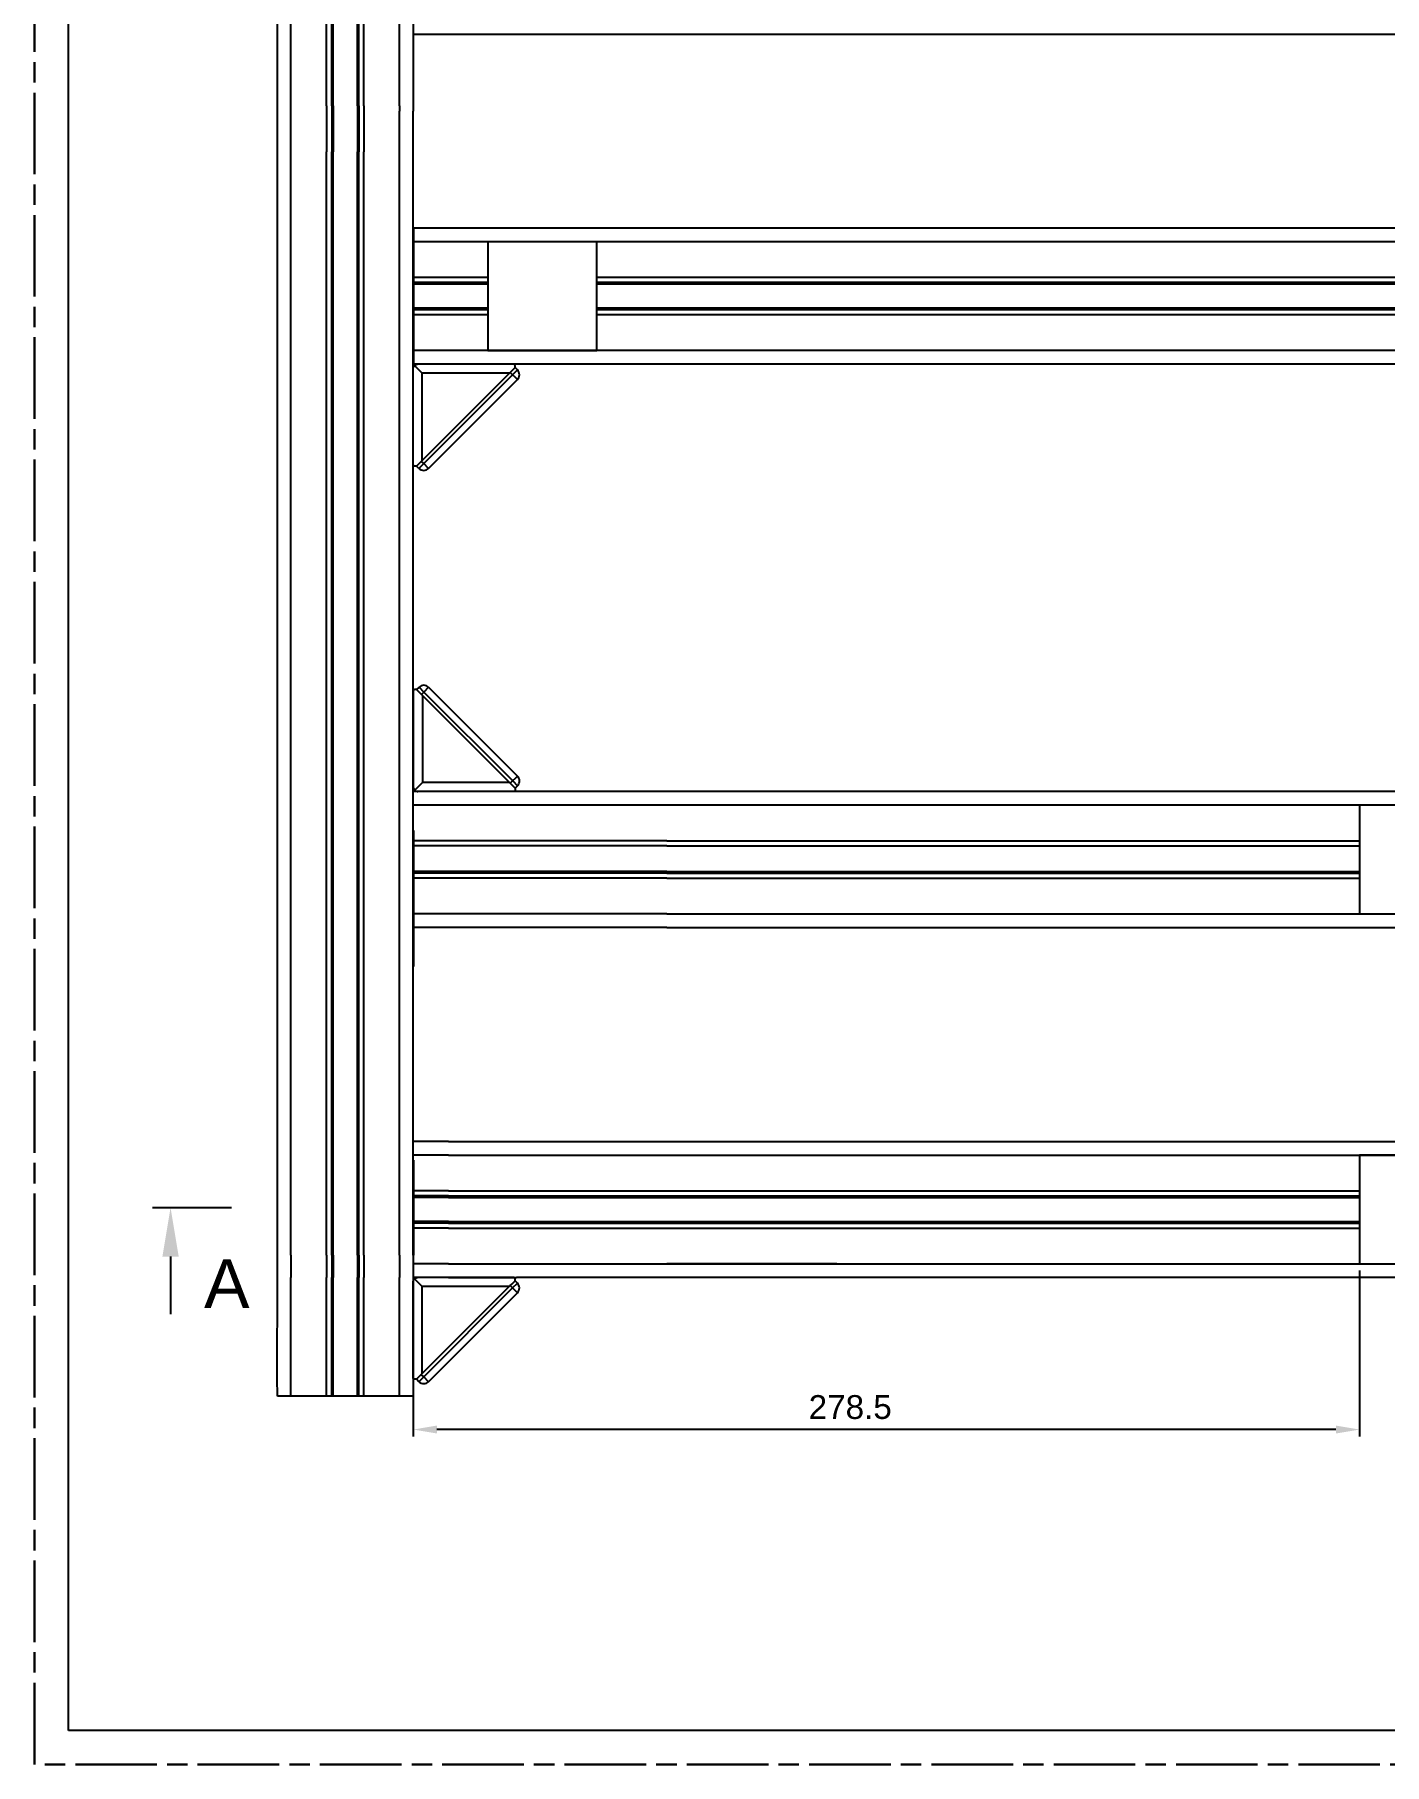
# Model space of a CAD drawing. Header units: millimetres. Extents: x -3183 to 3067, y 1033 to 2218.
# Drawn here: x -2237.6 to -2039, y 1033.1 to 1287.6 of the extents above; entities that cross this region are included whole.
import ezdxf

# ---------------------------------------------------------------- set-up
doc = ezdxf.new("R2010")
doc.units = ezdxf.units.MM
doc.linetypes.add('AM_ISO08W050', pattern=[18, 12, -1.5, 3, -1.5])
doc.linetypes.add('phl_thick', pattern=[0])
for name, color, linetype, lineweight in [('AM_10', 7, 'AM_ISO08W050', 50), ('AM_5', 3, 'Continuous', 25), ('Kontury', 7, 'Continuous', 35)]:
    doc.layers.add(name, color=color, linetype=linetype, lineweight=lineweight)
doc.layers.add('niewidoczna', color=7, linetype='AM_ISO08W050', lineweight=30, plot=False)
doc.layers.add('projection', color=7, linetype='Continuous')
doc.styles.get("Standard").update_dxf_attribs({"font": 'arial.ttf'})
doc.dimstyles.new('AM_ISO$0', dxfattribs={"dimtxt": 3.5, "dimasz": 3.5, "dimexe": 1, "dimexo": 1, "dimgap": 1.5, "dimtad": 1, "dimdsep": 46, "dimtxsty": 'Standard', "dimcen": 0, "dimclrd": 256, "dimclre": 256, "dimclrt": 2, "dimadec": 0, "dimazin": 2, "dimtp": 0.1, "dimtm": 0.1, "dimtfac": 0.71, "dimtdec": 3, "dimtmove": 0, "dimatfit": 3, "dimfxl": 1, "dimlwd": -1, "dimlwe": -1, "dimarcsym": 1})

# ---------------------------------------------------------------- blocks, each defined once
blk = doc.blocks.new('*D288')
at = {"layer": 'AM_5', "linetype": 'ByBlock', "transparency": 16777216}
for p, q in [((-2181.9, 1105.74), (-2181.9, 1081.35)), ((-2042.61, 1105.74), (-2042.61, 1081.35)), ((-2046.11, 1082.35), (-2178.4, 1082.35))]:
    blk.add_line(p, q, dxfattribs=at)
at = {"layer": 'AM_5', "transparency": 16777216}
for points in [[(-2178.4, 1082.94), (-2178.4, 1081.77), (-2181.9, 1082.35)], [(-2046.11, 1082.94), (-2046.11, 1081.77), (-2042.61, 1082.35)]]:
    blk.add_solid(points, dxfattribs=at)
at = {"layer": 'Defpoints', "color": 0, "transparency": 16777216}
for p in [(-2181.9, 1106.74), (-2042.61, 1106.74), (-2181.9, 1082.35)]:
    blk.add_point(p, dxfattribs=at)
at = {"layer": 'AM_5', "color": 2, "transparency": 16777216, "insert": (-2117.58, 1085.64), "char_height": 3.5, "attachment_point": 5}
blk.add_mtext('278.5', dxfattribs=at)

msp = doc.modelspace()

# ---------------------------------------------------------------- linework, layer by layer
for p, q in [((-2232.62332, 1038.07692), (-2232.62332, 1448.07692)), ((-2181.89595, 1307.62586), (-2181.89595, 1276.38206)), ((-1960.9773, 1287.62586), (-2181.89595, 1287.62586)), ((-2194.64595, 1277.13206), (-2194.64595, 1276.38206)), ((-2194.64595, 1276.38206), (-2194.64595, 1270.38206)), ((-2193.89595, 1277.13206), (-2193.89595, 1276.38206)), ((-2193.89595, 1276.38206), (-2193.89595, 1270.38206)), ((-2193.67476, 1277.13206), (-2193.67476, 1276.38206)), ((-2193.67476, 1276.38206), (-2193.67476, 1270.38206)), ((-2190.11714, 1277.13206), (-2190.11714, 1276.38206)), ((-2190.11714, 1276.38206), (-2190.11714, 1270.38206)), ((-2189.89595, 1277.13206), (-2189.89595, 1276.38206)), ((-2189.89595, 1276.38206), (-2189.89595, 1270.38206)), ((-2189.14595, 1277.13206), (-2189.14595, 1276.38206)), ((-2189.14595, 1276.38206), (-2189.14595, 1270.38206)), ((-2183.89595, 1277.13206), (-2183.89595, 1276.38206)), ((-2183.89595, 1270.38206), (-2183.89595, 1276.38206)), ((-2181.89595, 1270.38206), (-2181.89595, 1276.38206)), ((-2194.64595, 1269.63206), (-2194.64595, 1270.38206)), ((-2193.89595, 1269.63206), (-2193.89595, 1270.38206)), ((-2193.67476, 1269.63206), (-2193.67476, 1270.38206)), ((-2190.11714, 1269.63206), (-2190.11714, 1270.38206)), ((-2189.89595, 1269.63206), (-2189.89595, 1270.38206)), ((-2189.14595, 1269.63206), (-2189.14595, 1270.38206)), ((-2183.89595, 1269.63206), (-2183.89595, 1270.38206)), ((-2181.89595, 1269.63206), (-2181.89595, 1270.38206)), ((-1960.9773, 1259.12586), (-2181.89595, 1259.12586)), ((-1960.9773, 1257.12586), (-2181.89595, 1257.12586)), ((-2170.89595, 1257.12586), (-2170.89595, 1241.12586)), ((-2154.89595, 1257.12586), (-2170.89595, 1257.12586)), ((-2154.89595, 1241.12586), (-2154.89595, 1257.12586)), ((-2170.89595, 1251.87586), (-2181.89595, 1251.87586)), ((-2170.89595, 1251.12586), (-2181.89595, 1251.12586)), ((-2170.89595, 1250.90467), (-2181.89595, 1250.90467)), ((-1960.9773, 1251.87586), (-2154.89595, 1251.87586)), ((-1960.9773, 1251.12586), (-2154.89595, 1251.12586)), ((-1960.9773, 1250.90467), (-2154.89595, 1250.90467)), ((-2170.89595, 1247.34706), (-2181.89595, 1247.34706)), ((-1960.9773, 1247.34706), (-2154.89595, 1247.34706)), ((-2170.89595, 1247.12586), (-2181.89595, 1247.12586)), ((-2170.89595, 1246.37586), (-2181.89595, 1246.37586)), ((-1960.9773, 1247.12586), (-2154.89595, 1247.12586)), ((-1960.9773, 1246.37586), (-2154.89595, 1246.37586)), ((-1941.89595, 1241.12586), (-2181.89595, 1241.12586)), ((-2170.89595, 1241.12586), (-2154.89595, 1241.12586)), ((-2007.14595, 1239.12586), (-2181.89595, 1239.12586)), ((-2004.14595, 1176.2437), (-2181.89595, 1176.2437)), ((-2004.14595, 1174.2437), (-2181.89595, 1174.2437)), ((-2119.56356, 1174.2437), (-2144.56356, 1174.2437)), ((-2042.61095, 1174.2437), (-2042.61095, 1158.2437)), ((-2026.61095, 1174.2437), (-2042.61095, 1174.2437)), ((-2144.56356, 1168.9937), (-2181.89595, 1168.9937)), ((-2144.56356, 1168.9937), (-2042.61095, 1168.9937)), ((-2144.56356, 1168.2437), (-2181.89595, 1168.2437)), ((-2144.56356, 1168.2437), (-2042.61095, 1168.2437)), ((-2144.56356, 1164.46489), (-2181.89595, 1164.46489)), ((-2144.56356, 1164.2437), (-2181.89595, 1164.2437)), ((-2144.56356, 1163.4937), (-2181.89595, 1163.4937)), ((-2144.56356, 1164.46489), (-2042.61095, 1164.46489)), ((-2144.56356, 1164.2437), (-2042.61095, 1164.2437)), ((-2144.56356, 1163.4937), (-2042.61095, 1163.4937)), ((-2144.56356, 1158.2437), (-2181.89595, 1158.2437)), ((-2144.56356, 1158.2437), (-1931.89595, 1158.2437)), ((-2042.61095, 1158.2437), (-2026.61095, 1158.2437)), ((-2144.56356, 1156.2437), (-2181.89595, 1156.2437)), ((-2144.56356, 1156.2437), (-1931.89595, 1156.2437)), ((-2176.69203, 1124.7437), (-2181.89595, 1124.7437)), ((-2176.69203, 1122.7437), (-2181.89595, 1122.7437)), ((-2166.69203, 1124.7437), (-2144.56356, 1124.7437)), ((-2166.69203, 1122.7437), (-2144.56356, 1122.7437)), ((-2144.56356, 1124.7437), (-1935.02047, 1124.7437)), ((-2144.56356, 1122.7437), (-1931.89595, 1122.7437)), ((-2042.61095, 1122.7437), (-2042.61095, 1106.7437)), ((-2026.61095, 1122.7437), (-2042.61095, 1122.7437)), ((-2176.69203, 1117.4937), (-2181.89595, 1117.4937)), ((-2166.69203, 1117.4937), (-2144.56356, 1117.4937)), ((-2144.56356, 1117.4937), (-2042.61095, 1117.4937)), ((-2208.64148, 1114.9937), (-2220.2905, 1114.9937)), ((-2176.69203, 1116.7437), (-2181.89595, 1116.7437)), ((-2176.69203, 1116.5225), (-2181.89595, 1116.5225)), ((-2166.69203, 1116.7437), (-2144.56356, 1116.7437)), ((-2166.69203, 1116.5225), (-2144.56356, 1116.5225)), ((-2144.56356, 1116.7437), (-2042.61095, 1116.7437)), ((-2144.56356, 1116.5225), (-2042.61095, 1116.5225)), ((-2176.69203, 1112.96489), (-2181.89595, 1112.96489)), ((-2176.69203, 1112.7437), (-2181.89595, 1112.7437)), ((-2166.69203, 1112.96489), (-2144.56356, 1112.96489)), ((-2166.69203, 1112.7437), (-2144.56356, 1112.7437)), ((-2144.56356, 1112.96489), (-2042.61095, 1112.96489)), ((-2144.56356, 1112.7437), (-2042.61095, 1112.7437)), ((-2176.69203, 1111.9937), (-2181.89595, 1111.9937)), ((-2166.69203, 1111.9937), (-2144.56356, 1111.9937)), ((-2144.56356, 1111.9937), (-2042.61095, 1111.9937)), ((-2217.61316, 1107.7937), (-2217.61316, 1099.31434)), ((-2201.89595, 1104.7437), (-2201.89595, 1107.9937)), ((-2199.89595, 1107.9937), (-2199.89595, 1104.7437)), ((-2194.64595, 1107.9937), (-2194.64595, 1104.7437)), ((-2193.89595, 1107.9937), (-2193.89595, 1104.7437)), ((-2193.67476, 1107.9937), (-2193.67476, 1104.7437)), ((-2190.11714, 1107.9937), (-2190.11714, 1104.7437)), ((-2189.89595, 1107.9937), (-2189.89595, 1104.7437)), ((-2189.14595, 1107.9937), (-2189.14595, 1104.7437)), ((-2183.89595, 1107.9937), (-2183.89595, 1104.7437)), ((-2181.89595, 1107.9937), (-2181.89595, 1104.7437)), ((-2201.90587, 1089.91372), (-2201.89595, 1104.7437)), ((-2199.89595, 1087.2437), (-2199.89595, 1104.7437)), ((-2194.64595, 1087.2437), (-2194.64595, 1104.7437)), ((-2193.89595, 1087.2437), (-2193.89595, 1104.7437)), ((-2193.67476, 1087.2437), (-2193.67476, 1104.7437)), ((-2190.11714, 1087.2437), (-2190.11714, 1104.7437)), ((-2189.89595, 1087.2437), (-2189.89595, 1104.7437)), ((-2189.14595, 1087.2437), (-2189.14595, 1104.7437)), ((-2183.89595, 1087.2437), (-2183.89595, 1104.7437)), ((-2176.69203, 1106.7437), (-2181.92024, 1106.7437)), ((-2176.69203, 1104.7437), (-2181.89595, 1104.7437)), ((-2181.89595, 1104.7437), (-2181.89595, 1087.2437)), ((-2166.69203, 1106.7437), (-2066.73119, 1106.7437)), ((-2135.25878, 1104.7437), (-2166.69203, 1104.7437)), ((-2119.56356, 1106.7437), (-2144.56356, 1106.7437)), ((-2066.73119, 1104.7437), (-2135.25878, 1104.7437)), ((-2066.73119, 1106.7437), (-2011.33996, 1106.7437)), ((-2011.33996, 1104.7437), (-2066.73119, 1104.7437)), ((-2042.61095, 1106.7437), (-2026.61095, 1106.7437)), ((-2201.89595, 1087.2437), (-2201.90587, 1089.91372)), ((-2181.89595, 1087.2437), (-2201.89595, 1087.2437)), ((-1648.62332, 1038.07692), (-2232.62332, 1038.07692))]:
    msp.add_line(p, q)
at = {"layer": 'AM_10', "color": 7, "linetype": 'Continuous', "lineweight": 50, "extrusion": (2.44929e-17, -5.99904e-33, -1)}
msp.add_trace([(2218.81316, 1107.7937), (2216.41316, 1107.7937), (2217.61316, 1114.9937)], dxfattribs=at)
at = {"layer": 'Kontury'}
for p, q in [((-2181.89595, 1259.12586), (-2181.89595, 1239.12586)), ((-2181.89595, 1170.48575), (-2181.89595, 1150.48575)), ((-2181.89595, 1121.98575), (-2181.89595, 1107.9937))]:
    msp.add_line(p, q, dxfattribs=at)
at = {"layer": 'niewidoczna'}
for p, q in [((-2237.62332, 1033.07692), (-2237.62332, 1453.07692)), ((-1643.62332, 1033.07692), (-2237.62332, 1033.07692))]:
    msp.add_line(p, q, dxfattribs=at)
at = {"layer": 'projection', "color": 7, "linetype": 'phl_thick'}
for p, q in [((-2201.89595, 1107.9937), (-2201.89595, 1307.62586)), ((-2199.89595, 1107.9937), (-2199.89595, 1307.62586)), ((-2194.64595, 1277.13206), (-2194.64595, 1307.62586)), ((-2193.89595, 1277.13206), (-2193.89595, 1307.62586)), ((-2193.67476, 1277.13206), (-2193.67476, 1307.62586)), ((-2190.11714, 1277.13206), (-2190.11714, 1307.62586)), ((-2189.89595, 1277.13206), (-2189.89595, 1307.62586)), ((-2189.14595, 1277.13206), (-2189.14595, 1307.62586)), ((-2183.89595, 1277.13206), (-2183.89595, 1307.62586)), ((-2194.64595, 1107.9937), (-2194.64595, 1269.63206)), ((-2193.89595, 1107.9937), (-2193.89595, 1269.63206)), ((-2193.67476, 1107.9937), (-2193.67476, 1269.63206)), ((-2190.11714, 1107.9937), (-2190.11714, 1269.63206)), ((-2189.89595, 1107.9937), (-2189.89595, 1269.63206)), ((-2189.14595, 1107.9937), (-2189.14595, 1269.63206)), ((-2183.89595, 1107.9937), (-2183.89595, 1269.63206)), ((-2181.89595, 1107.9937), (-2181.89595, 1269.63206)), ((-2181.90818, 1238.46684), (-2181.90104, 1238.51409)), ((-2181.90818, 1236.38576), (-2181.90818, 1238.46684)), ((-2181.90104, 1238.51409), (-2181.89086, 1238.56167)), ((-2181.89086, 1238.56167), (-2181.87745, 1238.60922)), ((-2181.87745, 1238.60922), (-2181.86068, 1238.65636)), ((-2181.86068, 1238.65636), (-2181.84053, 1238.70273)), ((-2181.84053, 1238.70273), (-2181.81697, 1238.74795)), ((-2181.81697, 1238.74795), (-2181.79033, 1238.79174)), ((-2181.79033, 1238.79174), (-2181.76074, 1238.83375)), ((-2181.76074, 1238.83375), (-2181.72839, 1238.87366)), ((-2181.72839, 1238.87366), (-2181.69346, 1238.91114)), ((-2181.69346, 1238.91114), (-2181.65597, 1238.94608)), ((-2180.56313, 1237.78081), (-2181.69346, 1238.91114)), ((-2181.65597, 1238.94608), (-2181.61606, 1238.97843)), ((-2181.61606, 1238.97843), (-2181.57405, 1239.00802)), ((-2181.57405, 1239.00802), (-2181.53027, 1239.03466)), ((-2181.53027, 1239.03466), (-2181.48504, 1239.05821)), ((-2181.48504, 1239.05821), (-2181.43867, 1239.07836)), ((-2181.43867, 1239.07836), (-2181.39153, 1239.09513)), ((-2181.39153, 1239.09513), (-2181.34399, 1239.10855)), ((-2181.34399, 1239.10855), (-2181.29641, 1239.11872)), ((-2181.29641, 1239.11872), (-2181.24915, 1239.12586)), ((-2179.16808, 1239.12586), (-2181.24915, 1239.12586)), ((-2180.92364, 1224.6203), (-2167.62239, 1237.92155)), ((-2167.76313, 1237.78081), (-2180.56313, 1237.78081)), ((-2180.56313, 1224.98081), (-2180.56313, 1237.78081)), ((-2180.35031, 1224.48652), (-2167.26884, 1237.568)), ((-2179.16808, 1239.12586), (-2179.16313, 1239.13081)), ((-2167.16313, 1239.13081), (-2179.16313, 1239.13081)), ((-2167.62239, 1237.92155), (-2167.40262, 1238.14132)), ((-2166.56173, 1236.86089), (-2167.62239, 1237.92155)), ((-2167.40262, 1238.14132), (-2166.91313, 1238.63081)), ((-2167.26884, 1237.568), (-2166.56173, 1238.2751)), ((-2167.135, 1239.12923), (-2167.16313, 1239.13081)), ((-2167.10655, 1239.12433), (-2167.135, 1239.12923)), ((-2167.0782, 1239.11595), (-2167.10655, 1239.12433)), ((-2167.05043, 1239.10397), (-2167.0782, 1239.11595)), ((-2167.02373, 1239.08834), (-2167.05043, 1239.10397)), ((-2166.99861, 1239.06905), (-2167.02373, 1239.08834)), ((-2166.97559, 1239.04613), (-2166.99861, 1239.06905)), ((-2166.95523, 1239.01966), (-2166.97559, 1239.04613)), ((-2166.9381, 1238.98973), (-2166.95523, 1239.01966)), ((-2166.92486, 1238.95651), (-2166.9381, 1238.98973)), ((-2166.9162, 1238.92015), (-2166.92486, 1238.95651)), ((-2166.91313, 1238.88081), (-2166.9162, 1238.92015)), ((-2166.56173, 1238.2751), (-2166.91528, 1238.62866)), ((-2166.91313, 1238.63081), (-2166.91313, 1238.88081)), ((-2181.91306, 1236.38088), (-2181.91313, 1236.38094)), ((-2181.91313, 1224.38081), (-2181.91313, 1236.38094)), ((-2181.91306, 1236.38088), (-2181.90818, 1236.38576)), ((-2179.6432, 1223.77942), (-2166.56173, 1236.86089)), ((-2181.91154, 1224.35268), (-2181.91313, 1224.38081)), ((-2181.41313, 1224.13081), (-2180.92364, 1224.6203)), ((-2181.05742, 1223.77942), (-2180.35031, 1224.48652)), ((-2180.35031, 1224.48652), (-2180.70386, 1224.84008)), ((-2179.6432, 1223.77942), (-2180.35031, 1224.48652)), ((-2181.90664, 1224.32424), (-2181.91154, 1224.35268)), ((-2181.89826, 1224.29589), (-2181.90664, 1224.32424)), ((-2181.88629, 1224.26812), (-2181.89826, 1224.29589)), ((-2181.87066, 1224.24142), (-2181.88629, 1224.26812)), ((-2181.85137, 1224.2163), (-2181.87066, 1224.24142)), ((-2181.82844, 1224.19328), (-2181.85137, 1224.2163)), ((-2181.80197, 1224.17291), (-2181.82844, 1224.19328)), ((-2181.77205, 1224.15579), (-2181.80197, 1224.17291)), ((-2181.73882, 1224.14252), (-2181.77205, 1224.15579)), ((-2181.70246, 1224.13393), (-2181.73882, 1224.14252)), ((-2181.66313, 1224.13081), (-2181.70246, 1224.13393)), ((-2181.41313, 1224.13081), (-2181.66313, 1224.13081)), ((-2181.05742, 1223.77942), (-2181.41097, 1224.13297)), ((-2181.04519, 1191.59014), (-2181.39874, 1191.23659)), ((-2181.04519, 1191.59014), (-2180.33808, 1190.88304)), ((-2179.63098, 1191.59014), (-2180.33808, 1190.88304)), ((-2179.63098, 1191.59014), (-2166.5495, 1178.50867)), ((-2181.89931, 1191.01688), (-2181.9009, 1190.98875)), ((-2181.9009, 1190.98875), (-2181.9009, 1178.98862)), ((-2181.89441, 1191.04532), (-2181.89931, 1191.01688)), ((-2181.88603, 1191.07367), (-2181.89441, 1191.04532)), ((-2181.87406, 1191.10144), (-2181.88603, 1191.07367)), ((-2181.85843, 1191.12814), (-2181.87406, 1191.10144)), ((-2181.83914, 1191.15326), (-2181.85843, 1191.12814)), ((-2181.81622, 1191.17628), (-2181.83914, 1191.15326)), ((-2181.78974, 1191.19665), (-2181.81622, 1191.17628)), ((-2181.75982, 1191.21377), (-2181.78974, 1191.19665)), ((-2181.7266, 1191.22704), (-2181.75982, 1191.21377)), ((-2181.69023, 1191.23563), (-2181.7266, 1191.22704)), ((-2181.6509, 1191.23875), (-2181.69023, 1191.23563)), ((-2181.4009, 1191.23875), (-2181.6509, 1191.23875)), ((-2181.4009, 1191.23875), (-2180.91141, 1190.74926)), ((-2180.91141, 1190.74926), (-2167.61016, 1177.44801)), ((-2180.33808, 1190.88304), (-2180.69164, 1190.52948)), ((-2180.5509, 1190.38875), (-2180.5509, 1177.58875)), ((-2180.33808, 1190.88304), (-2167.25661, 1177.80156)), ((-2181.90084, 1178.98868), (-2181.9009, 1178.98862)), ((-2181.90084, 1178.98868), (-2181.89595, 1178.9838)), ((-2181.89595, 1178.9838), (-2181.89595, 1176.90272)), ((-2181.89595, 1176.90272), (-2181.88881, 1176.85547)), ((-2181.88881, 1176.85547), (-2181.87864, 1176.80788)), ((-2181.87864, 1176.80788), (-2181.86522, 1176.76034)), ((-2181.86522, 1176.76034), (-2181.84845, 1176.7132)), ((-2181.84845, 1176.7132), (-2181.8283, 1176.66683)), ((-2181.8283, 1176.66683), (-2181.80474, 1176.62161)), ((-2181.80474, 1176.62161), (-2181.77811, 1176.57782)), ((-2181.77811, 1176.57782), (-2181.74852, 1176.53581)), ((-2181.74852, 1176.53581), (-2181.71617, 1176.4959)), ((-2181.71617, 1176.4959), (-2181.68123, 1176.45842)), ((-2180.5509, 1177.58875), (-2181.68123, 1176.45842)), ((-2181.68123, 1176.45842), (-2181.64374, 1176.42348)), ((-2181.64374, 1176.42348), (-2181.60383, 1176.39113)), ((-2181.60383, 1176.39113), (-2181.56182, 1176.36154)), ((-2181.56182, 1176.36154), (-2181.51804, 1176.3349)), ((-2181.51804, 1176.3349), (-2181.47282, 1176.31135)), ((-2181.47282, 1176.31135), (-2181.42644, 1176.2912)), ((-2181.42644, 1176.2912), (-2181.37931, 1176.27443)), ((-2181.37931, 1176.27443), (-2181.33176, 1176.26101)), ((-2181.33176, 1176.26101), (-2181.28418, 1176.25084)), ((-2181.28418, 1176.25084), (-2181.23693, 1176.2437)), ((-2179.15585, 1176.2437), (-2181.23693, 1176.2437)), ((-2167.7509, 1177.58875), (-2180.5509, 1177.58875)), ((-2179.15585, 1176.2437), (-2179.1509, 1176.23875)), ((-2167.1509, 1176.23875), (-2179.1509, 1176.23875)), ((-2166.5495, 1178.50867), (-2167.61016, 1177.44801)), ((-2167.61016, 1177.44801), (-2167.39039, 1177.22824)), ((-2167.39039, 1177.22824), (-2166.9009, 1176.73875)), ((-2167.25661, 1177.80156), (-2166.5495, 1177.09446)), ((-2167.12277, 1176.24033), (-2167.1509, 1176.23875)), ((-2167.09432, 1176.24523), (-2167.12277, 1176.24033)), ((-2167.06598, 1176.25361), (-2167.09432, 1176.24523)), ((-2167.03821, 1176.26559), (-2167.06598, 1176.25361)), ((-2167.01151, 1176.28121), (-2167.03821, 1176.26559)), ((-2166.98638, 1176.30051), (-2167.01151, 1176.28121)), ((-2166.96336, 1176.32343), (-2166.98638, 1176.30051)), ((-2166.943, 1176.3499), (-2166.96336, 1176.32343)), ((-2166.92588, 1176.37982), (-2166.943, 1176.3499)), ((-2166.91264, 1176.41305), (-2166.92588, 1176.37982)), ((-2166.90398, 1176.44941), (-2166.91264, 1176.41305)), ((-2166.9009, 1176.48875), (-2166.90398, 1176.44941)), ((-2166.5495, 1177.09446), (-2166.90306, 1176.7409)), ((-2166.9009, 1176.73875), (-2166.9009, 1176.48875)), ((-2176.69203, 1124.7437), (-2166.69203, 1124.7437)), ((-2176.69203, 1122.7437), (-2166.69203, 1122.7437)), ((-2176.69203, 1117.4937), (-2166.69203, 1117.4937)), ((-2176.69203, 1116.7437), (-2166.69203, 1116.7437)), ((-2176.69203, 1116.5225), (-2166.69203, 1116.5225)), ((-2181.89595, 1113.98575), (-2181.89595, 1114.73575)), ((-2181.89595, 1113.76456), (-2181.89595, 1113.98576)), ((-2176.69203, 1112.96489), (-2166.69203, 1112.96489)), ((-2176.69203, 1112.7437), (-2166.69203, 1112.7437)), ((-2181.89595, 1109.98575), (-2181.89595, 1110.20694)), ((-2176.69203, 1111.9937), (-2166.69203, 1111.9937)), ((-2181.29641, 1104.73656), (-2181.24915, 1104.7437)), ((-2179.16808, 1104.7437), (-2181.24915, 1104.7437)), ((-2179.16808, 1104.7437), (-2179.16313, 1104.74865)), ((-2167.16313, 1104.74865), (-2179.16313, 1104.74865)), ((-2176.69203, 1106.7437), (-2166.69203, 1106.7437)), ((-2176.69203, 1104.7437), (-2166.69203, 1104.7437)), ((-2167.135, 1104.74706), (-2167.16313, 1104.74865)), ((-2167.10655, 1104.74216), (-2167.135, 1104.74706)), ((-2181.90818, 1104.08467), (-2181.90104, 1104.13193)), ((-2181.90818, 1102.0036), (-2181.90818, 1104.08467)), ((-2181.90104, 1104.13193), (-2181.89086, 1104.17951)), ((-2181.89086, 1104.17951), (-2181.87745, 1104.22705)), ((-2181.87745, 1104.22705), (-2181.86068, 1104.27419)), ((-2181.86068, 1104.27419), (-2181.84053, 1104.32056)), ((-2181.84053, 1104.32056), (-2181.81697, 1104.36579)), ((-2181.81697, 1104.36579), (-2181.79033, 1104.40957)), ((-2181.79033, 1104.40957), (-2181.76074, 1104.45158)), ((-2181.76074, 1104.45158), (-2181.72839, 1104.49149)), ((-2181.72839, 1104.49149), (-2181.69346, 1104.52898)), ((-2181.69346, 1104.52898), (-2181.65597, 1104.56391)), ((-2180.56313, 1103.39865), (-2181.69346, 1104.52898)), ((-2181.65597, 1104.56391), (-2181.61606, 1104.59626)), ((-2181.61606, 1104.59626), (-2181.57405, 1104.62585)), ((-2181.57405, 1104.62585), (-2181.53027, 1104.65249)), ((-2181.53027, 1104.65249), (-2181.48504, 1104.67605)), ((-2181.48504, 1104.67605), (-2181.43867, 1104.6962)), ((-2181.43867, 1104.6962), (-2181.39153, 1104.71297)), ((-2181.39153, 1104.71297), (-2181.34399, 1104.72638)), ((-2181.34399, 1104.72638), (-2181.29641, 1104.73656)), ((-2180.92364, 1090.23814), (-2167.62239, 1103.53938)), ((-2167.76313, 1103.39865), (-2180.56313, 1103.39865)), ((-2180.56313, 1090.59865), (-2180.56313, 1103.39865)), ((-2180.35031, 1090.10436), (-2167.26884, 1103.18583)), ((-2179.6432, 1089.39725), (-2166.56173, 1102.47872)), ((-2167.62239, 1103.53938), (-2167.40262, 1103.75916)), ((-2166.56173, 1102.47872), (-2167.62239, 1103.53938)), ((-2167.40262, 1103.75916), (-2166.91313, 1104.24865)), ((-2167.26884, 1103.18583), (-2166.56173, 1103.89294)), ((-2167.0782, 1104.73378), (-2167.10655, 1104.74216)), ((-2167.05043, 1104.72181), (-2167.0782, 1104.73378)), ((-2167.02373, 1104.70618), (-2167.05043, 1104.72181)), ((-2166.99861, 1104.68689), (-2167.02373, 1104.70618)), ((-2166.97559, 1104.66396), (-2166.99861, 1104.68689)), ((-2166.95523, 1104.63749), (-2166.97559, 1104.66396)), ((-2166.9381, 1104.60757), (-2166.95523, 1104.63749)), ((-2166.92486, 1104.57434), (-2166.9381, 1104.60757)), ((-2166.9162, 1104.53798), (-2166.92486, 1104.57434)), ((-2166.91313, 1104.49865), (-2166.9162, 1104.53798)), ((-2166.56173, 1103.89294), (-2166.91528, 1104.24649)), ((-2166.91313, 1104.24865), (-2166.91313, 1104.49865)), ((-2181.91306, 1101.99871), (-2181.91313, 1101.99877)), ((-2181.91313, 1089.99865), (-2181.91313, 1101.99877)), ((-2181.91306, 1101.99871), (-2181.90818, 1102.0036)), ((-2181.91154, 1089.97052), (-2181.91313, 1089.99865)), ((-2181.90664, 1089.94207), (-2181.91154, 1089.97052)), ((-2181.89826, 1089.91372), (-2181.90664, 1089.94207)), ((-2181.88629, 1089.88595), (-2181.89826, 1089.91372)), ((-2181.87066, 1089.85925), (-2181.88629, 1089.88595)), ((-2181.85137, 1089.83413), (-2181.87066, 1089.85925)), ((-2181.82844, 1089.81111), (-2181.85137, 1089.83413)), ((-2181.80197, 1089.79075), (-2181.82844, 1089.81111)), ((-2181.77205, 1089.77362), (-2181.80197, 1089.79075)), ((-2181.73882, 1089.76035), (-2181.77205, 1089.77362)), ((-2181.70246, 1089.75176), (-2181.73882, 1089.76035)), ((-2181.66313, 1089.74865), (-2181.70246, 1089.75176)), ((-2181.41313, 1089.74865), (-2181.66313, 1089.74865)), ((-2181.41313, 1089.74865), (-2180.92364, 1090.23814)), ((-2181.05742, 1089.39725), (-2181.41097, 1089.7508)), ((-2181.05742, 1089.39725), (-2180.35031, 1090.10436)), ((-2180.35031, 1090.10436), (-2180.70386, 1090.45791)), ((-2179.6432, 1089.39725), (-2180.35031, 1090.10436))]:
    msp.add_line(p, q, dxfattribs=at)
for centre, start, end in [((-2167.26884, 1237.568), 314.9999825, 45.000015), ((-2180.35031, 1224.48652), 224.999985, 315.0000175), ((-2180.33808, 1190.88304), 44.9999825, 135.000015), ((-2167.25661, 1177.80156), 314.999985, 45.0000175), ((-2167.26884, 1103.18583), 314.9999825, 45.000015), ((-2180.35031, 1090.10436), 224.999985, 315.0000175)]:
    msp.add_arc(centre, 1, start, end, dxfattribs=at)

# ---------------------------------------------------------------- texts
at = {"layer": 'AM_10', "color": 7, "lineweight": 50, "insert": (-2209.33598, 1103.8204, 0), "char_height": 7.2, "attachment_point": 5}
msp.add_mtext('A', dxfattribs=at)

# ---------------------------------------------------------------- dimensions: what is measured, and where the dimension line sits
at = {"layer": 'AM_5'}
dim = msp.add_linear_dim(base=(-2181.89595, 1082.35189), p1=(-2042.61095, 1106.7437), p2=(-2181.89595, 1106.7437), text='278.5', dimstyle='AM_ISO$0', dxfattribs=at)
dim.commit()
dim.dimension.update_dxf_attribs({"geometry": '*D288', "text_midpoint": (-2117.57502, 1082.35189), "dimtype": 160})

doc.saveas('drawing.dxf')
